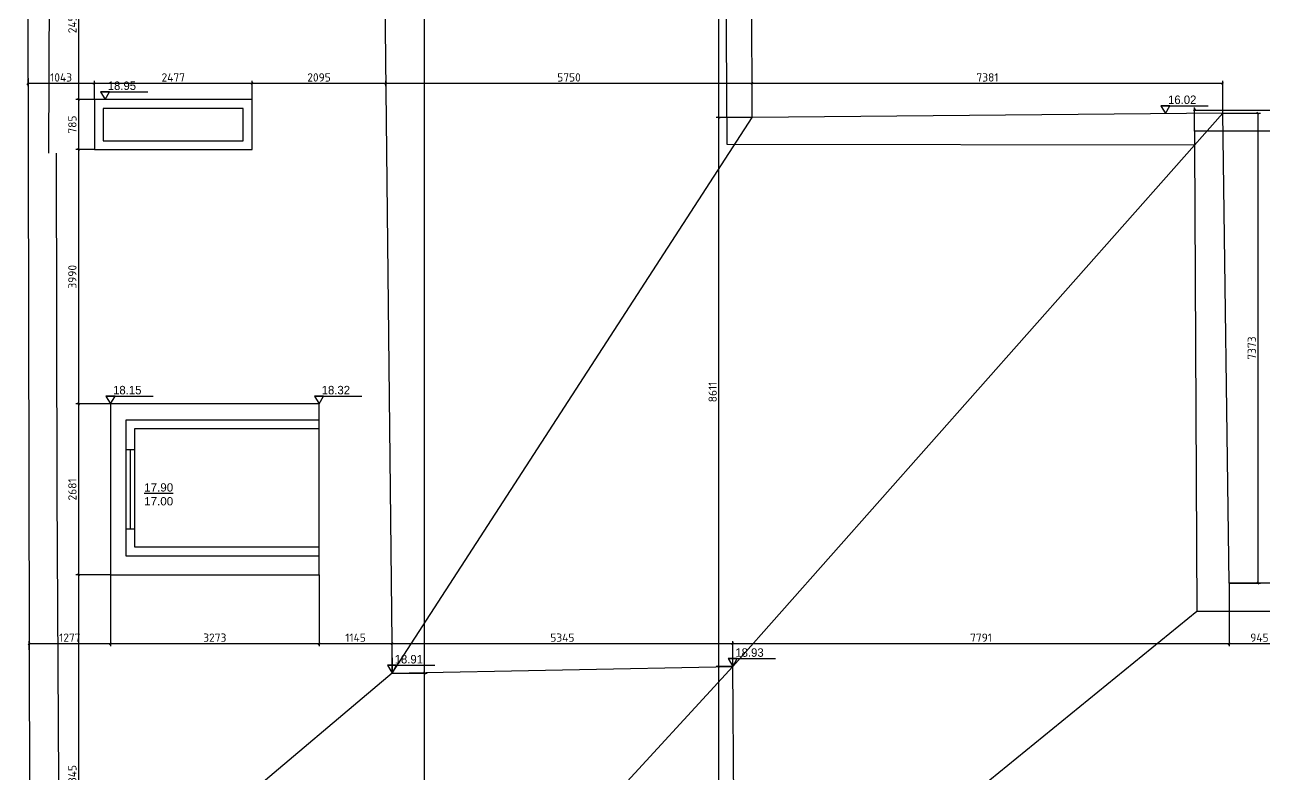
# Model space of a CAD drawing. Header units: millimetres. Extents: x 906201 to 970605, y 1626399 to 1671593.
# Drawn here: x 906272 to 925719, y 1638231 to 1649987 of the extents above; entities that cross this region are included whole.
import ezdxf

# ---------------------------------------------------------------- set-up
doc = ezdxf.new("R2010")
doc.units = ezdxf.units.MM
for name, color, linetype in [('Контур', 7, 'Continuous'), ('Кровля', 98, 'Continuous'), ('Отметки', 7, 'Continuous'), ('Размеры', 224, 'Continuous'), ('Рама', 121, 'Continuous')]:
    doc.layers.add(name, color=color, linetype=linetype)
doc.styles.add('ISOCPEUR', font='isocpeur.ttf')
doc.styles.add('rus', font='rusw2.shx', dxfattribs={"height": 0.06})
doc.styles.get("Standard").update_dxf_attribs({"font": 'arial.ttf'})
doc.dimstyles.new('GENPLAN 1000', dxfattribs={"dimscale": 10, "dimtxt": 13, "dimasz": 3, "dimexe": 4, "dimexo": 0, "dimgap": 3, "dimtad": 1, "dimdec": 0, "dimzin": 0, "dimtxsty": 'ISOCPEUR', "dimblk1": 'OBLIQUE', "dimblk2": 'OBLIQUE', "dimsah": 1, "dimcen": -1, "dimaunit": 1, "dimadec": 3, "dimazin": 0, "dimtfac": 0.75, "dimtdec": 0, "dimtix": 1, "dimtmove": 1, "dimatfit": 3, "dimfxl": 0, "dimtvp": 0.6, "dimarcsym": 0})

# ---------------------------------------------------------------- blocks, each defined once
blk = doc.blocks.new('_Oblique')
at = {"color": 0, "linetype": 'ByBlock', "lineweight": -2}
blk.add_line((-0.5, -0.5), (0.5, 0.5), dxfattribs=at)
blk = doc.blocks.new('*D15')
at = {"layer": 'Defpoints', "color": 0, "ltscale": 0.03}
for p in [(931020, 1648650), (924624, 1648318), (931020, 1648319)]:
    blk.add_point(p, dxfattribs=at)
at = {"layer": 'Размеры', "color": 0, "lineweight": -2, "ltscale": 0.03}
for p, q in [((924624, 1648318), (924624, 1648690)), ((924624, 1648650), (931020, 1648650)), ((931020, 1648319), (931020, 1648690))]:
    blk.add_line(p, q, dxfattribs=at)
at = {"layer": 'Размеры', "color": 0, "lineweight": -2, "ltscale": 0.03, "xscale": 30, "yscale": 30, "zscale": 30, "rotation": 180}
blk.add_blockref('_Oblique', (924624, 1648650), dxfattribs=at)
at = {"layer": 'Размеры', "color": 0, "lineweight": -2, "ltscale": 0.03, "xscale": 30, "yscale": 30, "zscale": 30}
blk.add_blockref('_Oblique', (931020, 1648650), dxfattribs=at)
at = {"layer": 'Размеры', "color": 0, "ltscale": 0.03, "insert": (927822, 1648745), "char_height": 130, "attachment_point": 5, "style": 'ISOCPEUR'}
blk.add_mtext('6395', dxfattribs=at)
blk = doc.blocks.new('*D79')
at = {"layer": 'Defpoints', "color": 0, "ltscale": 0.03}
for p in [(925171, 1641229), (925171, 1640278), (926116, 1639872)]:
    blk.add_point(p, dxfattribs=at)
at = {"layer": 'Размеры', "color": 0, "lineweight": -2, "ltscale": 0.03}
for p, q in [((925171, 1641229), (925171, 1640238)), ((926116, 1640278), (925171, 1640278)), ((926116, 1639872), (926116, 1640318))]:
    blk.add_line(p, q, dxfattribs=at)
at = {"layer": 'Размеры', "color": 0, "lineweight": -2, "ltscale": 0.03, "xscale": 30, "yscale": 30, "zscale": 30, "rotation": 180}
blk.add_blockref('_Oblique', (925171, 1640278), dxfattribs=at)
at = {"layer": 'Размеры', "color": 0, "lineweight": -2, "ltscale": 0.03, "xscale": 30, "yscale": 30, "zscale": 30}
blk.add_blockref('_Oblique', (926116, 1640278), dxfattribs=at)
at = {"layer": 'Размеры', "color": 0, "ltscale": 0.03, "insert": (925644, 1640373), "char_height": 130, "attachment_point": 5, "style": 'ISOCPEUR'}
blk.add_mtext('945', dxfattribs=at)
blk = doc.blocks.new('*D80')
at = {"layer": 'Defpoints', "color": 0, "ltscale": 0.03}
for p in [(925171, 1641229), (917380, 1640278), (917380, 1639922)]:
    blk.add_point(p, dxfattribs=at)
at = {"layer": 'Размеры', "color": 0, "lineweight": -2, "ltscale": 0.03}
for p, q in [((925171, 1641229), (925171, 1640238)), ((917380, 1639922), (917380, 1640318)), ((925171, 1640278), (917380, 1640278))]:
    blk.add_line(p, q, dxfattribs=at)
at = {"layer": 'Размеры', "color": 0, "lineweight": -2, "ltscale": 0.03, "xscale": 30, "yscale": 30, "zscale": 30, "rotation": 180}
blk.add_blockref('_Oblique', (917380, 1640278), dxfattribs=at)
at = {"layer": 'Размеры', "color": 0, "lineweight": -2, "ltscale": 0.03, "xscale": 30, "yscale": 30, "zscale": 30}
blk.add_blockref('_Oblique', (925171, 1640278), dxfattribs=at)
at = {"layer": 'Размеры', "color": 0, "ltscale": 0.03, "insert": (921276, 1640373), "char_height": 130, "attachment_point": 5, "style": 'ISOCPEUR'}
blk.add_mtext('7791', dxfattribs=at)
blk = doc.blocks.new('*D81')
at = {"layer": 'Defpoints', "color": 0, "ltscale": 0.03}
for p in [(912035, 1640278), (912035, 1639818), (917380, 1639922)]:
    blk.add_point(p, dxfattribs=at)
at = {"layer": 'Размеры', "color": 0, "lineweight": -2, "ltscale": 0.03}
for p, q in [((912035, 1639818), (912035, 1640318)), ((917380, 1640278), (912035, 1640278)), ((917380, 1639922), (917380, 1640318))]:
    blk.add_line(p, q, dxfattribs=at)
at = {"layer": 'Размеры', "color": 0, "lineweight": -2, "ltscale": 0.03, "xscale": 30, "yscale": 30, "zscale": 30, "rotation": 180}
blk.add_blockref('_Oblique', (912035, 1640278), dxfattribs=at)
at = {"layer": 'Размеры', "color": 0, "lineweight": -2, "ltscale": 0.03, "xscale": 30, "yscale": 30, "zscale": 30}
blk.add_blockref('_Oblique', (917380, 1640278), dxfattribs=at)
at = {"layer": 'Размеры', "color": 0, "ltscale": 0.03, "insert": (914707, 1640373), "char_height": 130, "attachment_point": 5, "style": 'ISOCPEUR'}
blk.add_mtext('5345', dxfattribs=at)
blk = doc.blocks.new('*D82')
at = {"layer": 'Defpoints', "color": 0, "ltscale": 0.03}
for p in [(910890, 1641358), (910890, 1640278), (912035, 1639818)]:
    blk.add_point(p, dxfattribs=at)
at = {"layer": 'Размеры', "color": 0, "lineweight": -2, "ltscale": 0.03}
for p, q in [((910890, 1641358), (910890, 1640238)), ((912035, 1640278), (910890, 1640278)), ((912035, 1639818), (912035, 1640318))]:
    blk.add_line(p, q, dxfattribs=at)
at = {"layer": 'Размеры', "color": 0, "lineweight": -2, "ltscale": 0.03, "xscale": 30, "yscale": 30, "zscale": 30, "rotation": 180}
blk.add_blockref('_Oblique', (910890, 1640278), dxfattribs=at)
at = {"layer": 'Размеры', "color": 0, "lineweight": -2, "ltscale": 0.03, "xscale": 30, "yscale": 30, "zscale": 30}
blk.add_blockref('_Oblique', (912035, 1640278), dxfattribs=at)
at = {"layer": 'Размеры', "color": 0, "ltscale": 0.03, "insert": (911462, 1640373), "char_height": 130, "attachment_point": 5, "style": 'ISOCPEUR'}
blk.add_mtext('1145', dxfattribs=at)
blk = doc.blocks.new('*D83')
at = {"layer": 'Defpoints', "color": 0, "ltscale": 0.03}
for p in [(907617, 1641358), (910890, 1641358), (907617, 1640278)]:
    blk.add_point(p, dxfattribs=at)
at = {"layer": 'Размеры', "color": 0, "lineweight": -2, "ltscale": 0.03}
for p, q in [((907617, 1641358), (907617, 1640238)), ((910890, 1641358), (910890, 1640238)), ((910890, 1640278), (907617, 1640278))]:
    blk.add_line(p, q, dxfattribs=at)
at = {"layer": 'Размеры', "color": 0, "lineweight": -2, "ltscale": 0.03, "xscale": 30, "yscale": 30, "zscale": 30, "rotation": 180}
blk.add_blockref('_Oblique', (907617, 1640278), dxfattribs=at)
at = {"layer": 'Размеры', "color": 0, "lineweight": -2, "ltscale": 0.03, "xscale": 30, "yscale": 30, "zscale": 30}
blk.add_blockref('_Oblique', (910890, 1640278), dxfattribs=at)
at = {"layer": 'Размеры', "color": 0, "ltscale": 0.03, "insert": (909254, 1640373), "char_height": 130, "attachment_point": 5, "style": 'ISOCPEUR'}
blk.add_mtext('3273', dxfattribs=at)
blk = doc.blocks.new('*D84')
at = {"layer": 'Defpoints', "color": 0, "ltscale": 0.03}
for p in [(907617, 1641358), (906340, 1640278), (906340, 1640184)]:
    blk.add_point(p, dxfattribs=at)
at = {"layer": 'Размеры', "color": 0, "lineweight": -2, "ltscale": 0.03}
for p, q in [((907617, 1641358), (907617, 1640238)), ((906340, 1640184), (906340, 1640318)), ((907617, 1640278), (906340, 1640278))]:
    blk.add_line(p, q, dxfattribs=at)
at = {"layer": 'Размеры', "color": 0, "lineweight": -2, "ltscale": 0.03, "xscale": 30, "yscale": 30, "zscale": 30, "rotation": 180}
blk.add_blockref('_Oblique', (906340, 1640278), dxfattribs=at)
at = {"layer": 'Размеры', "color": 0, "lineweight": -2, "ltscale": 0.03, "xscale": 30, "yscale": 30, "zscale": 30}
blk.add_blockref('_Oblique', (907617, 1640278), dxfattribs=at)
at = {"layer": 'Размеры', "color": 0, "ltscale": 0.03, "insert": (906979, 1640373), "char_height": 130, "attachment_point": 5, "style": 'ISOCPEUR'}
blk.add_mtext('1277', dxfattribs=at)
blk = doc.blocks.new('*D103')
at = {"layer": 'Defpoints', "color": 0, "ltscale": 0.03}
for p in [(925068, 1648602), (925171, 1641229), (925620, 1641229)]:
    blk.add_point(p, dxfattribs=at)
at = {"layer": 'Размеры', "color": 0, "lineweight": -2, "ltscale": 0.03}
for p, q in [((925068, 1648602), (925660, 1648602)), ((925620, 1648602), (925620, 1641229)), ((925171, 1641229), (925660, 1641229))]:
    blk.add_line(p, q, dxfattribs=at)
at = {"layer": 'Размеры', "color": 0, "lineweight": -2, "ltscale": 0.03, "xscale": 30, "yscale": 30, "zscale": 30}
for p, rotation in [((925620, 1648602), 90), ((925620, 1641229), 270)]:
    blk.add_blockref('_Oblique', p, dxfattribs=dict(at, rotation=rotation))
at = {"layer": 'Размеры', "color": 0, "ltscale": 0.03, "insert": (925525, 1644915), "char_height": 130, "attachment_point": 5, "rotation": 90, "style": 'ISOCPEUR'}
blk.add_mtext('7373', dxfattribs=at)
blk = doc.blocks.new('*D109')
at = {"layer": 'Defpoints', "color": 0, "ltscale": 0.03}
for p in [(917160, 1639922), (917380, 1639922), (916777, 1635853)]:
    blk.add_point(p, dxfattribs=at)
at = {"layer": 'Размеры', "color": 0, "lineweight": -2, "ltscale": 0.03}
for p, q in [((917380, 1639922), (917120, 1639922)), ((917160, 1635853), (917160, 1639922)), ((916777, 1635853), (917200, 1635853))]:
    blk.add_line(p, q, dxfattribs=at)
at = {"layer": 'Размеры', "color": 0, "lineweight": -2, "ltscale": 0.03, "xscale": 30, "yscale": 30, "zscale": 30}
for p, rotation in [((917160, 1639922), 90), ((917160, 1635853), 270)]:
    blk.add_blockref('_Oblique', p, dxfattribs=dict(at, rotation=rotation))
at = {"layer": 'Размеры', "color": 0, "ltscale": 0.03, "insert": (917065, 1637888), "char_height": 130, "attachment_point": 5, "rotation": 90, "style": 'ISOCPEUR'}
blk.add_mtext('4069', dxfattribs=at)
blk = doc.blocks.new('*D110')
at = {"layer": 'Defpoints', "color": 0, "ltscale": 0.03}
for p in [(917160, 1648533), (917687, 1648533), (917380, 1639922)]:
    blk.add_point(p, dxfattribs=at)
at = {"layer": 'Размеры', "color": 0, "lineweight": -2, "ltscale": 0.03}
for p, q in [((917687, 1648533), (917120, 1648533)), ((917160, 1639922), (917160, 1648533)), ((917380, 1639922), (917120, 1639922))]:
    blk.add_line(p, q, dxfattribs=at)
at = {"layer": 'Размеры', "color": 0, "lineweight": -2, "ltscale": 0.03, "xscale": 30, "yscale": 30, "zscale": 30}
for p, rotation in [((917160, 1648533), 90), ((917160, 1639922), 270)]:
    blk.add_blockref('_Oblique', p, dxfattribs=dict(at, rotation=rotation))
at = {"layer": 'Размеры', "color": 0, "ltscale": 0.03, "insert": (917065, 1644227), "char_height": 130, "attachment_point": 5, "rotation": 90, "style": 'ISOCPEUR'}
blk.add_mtext('8611', dxfattribs=at)
blk = doc.blocks.new('*D111')
at = {"layer": 'Defpoints', "color": 0, "ltscale": 0.03}
for p in [(916333, 1657167), (917160, 1657167), (917687, 1648533)]:
    blk.add_point(p, dxfattribs=at)
at = {"layer": 'Размеры', "color": 0, "lineweight": -2, "ltscale": 0.03}
for p, q in [((916333, 1657167), (917200, 1657167)), ((917160, 1648533), (917160, 1657167)), ((917687, 1648533), (917120, 1648533))]:
    blk.add_line(p, q, dxfattribs=at)
at = {"layer": 'Размеры', "color": 0, "lineweight": -2, "ltscale": 0.03, "xscale": 30, "yscale": 30, "zscale": 30}
for p, rotation in [((917160, 1657167), 90), ((917160, 1648533), 270)]:
    blk.add_blockref('_Oblique', p, dxfattribs=dict(at, rotation=rotation))
at = {"layer": 'Размеры', "color": 0, "ltscale": 0.03, "insert": (917065, 1652850), "char_height": 130, "attachment_point": 5, "rotation": 90, "style": 'ISOCPEUR'}
blk.add_mtext('8634', dxfattribs=at)
blk = doc.blocks.new('*D120')
at = {"layer": 'Defpoints', "color": 0, "ltscale": 0.03}
for p in [(907571, 1651273), (907114, 1648814), (907364, 1648814)]:
    blk.add_point(p, dxfattribs=at)
at = {"layer": 'Размеры', "color": 0, "lineweight": -2, "ltscale": 0.03}
for p, q in [((907571, 1651273), (907074, 1651273)), ((907114, 1651273), (907114, 1648814)), ((907364, 1648814), (907074, 1648814))]:
    blk.add_line(p, q, dxfattribs=at)
at = {"layer": 'Размеры', "color": 0, "lineweight": -2, "ltscale": 0.03, "xscale": 30, "yscale": 30, "zscale": 30}
for p, rotation in [((907114, 1651273), 90), ((907114, 1648814), 270)]:
    blk.add_blockref('_Oblique', p, dxfattribs=dict(at, rotation=rotation))
at = {"layer": 'Размеры', "color": 0, "ltscale": 0.03, "insert": (907019, 1650043), "char_height": 130, "attachment_point": 5, "rotation": 90, "style": 'ISOCPEUR'}
blk.add_mtext('2459', dxfattribs=at)
blk = doc.blocks.new('*D121')
at = {"layer": 'Defpoints', "color": 0, "ltscale": 0.03}
for p in [(907364, 1648814), (907114, 1648029), (907364, 1648029)]:
    blk.add_point(p, dxfattribs=at)
at = {"layer": 'Размеры', "color": 0, "lineweight": -2, "ltscale": 0.03}
for p, q in [((907364, 1648814), (907074, 1648814)), ((907114, 1648814), (907114, 1648029)), ((907364, 1648029), (907074, 1648029))]:
    blk.add_line(p, q, dxfattribs=at)
at = {"layer": 'Размеры', "color": 0, "lineweight": -2, "ltscale": 0.03, "xscale": 30, "yscale": 30, "zscale": 30}
for p, rotation in [((907114, 1648814), 90), ((907114, 1648029), 270)]:
    blk.add_blockref('_Oblique', p, dxfattribs=dict(at, rotation=rotation))
at = {"layer": 'Размеры', "color": 0, "ltscale": 0.03, "insert": (907019, 1648421), "char_height": 130, "attachment_point": 5, "rotation": 90, "style": 'ISOCPEUR'}
blk.add_mtext('785', dxfattribs=at)
blk = doc.blocks.new('*D122')
at = {"layer": 'Defpoints', "color": 0, "ltscale": 0.03}
for p in [(907364, 1648029), (907114, 1644039), (907617, 1644039)]:
    blk.add_point(p, dxfattribs=at)
at = {"layer": 'Размеры', "color": 0, "lineweight": -2, "ltscale": 0.03}
for p, q in [((907364, 1648029), (907074, 1648029)), ((907114, 1648029), (907114, 1644039)), ((907617, 1644039), (907074, 1644039))]:
    blk.add_line(p, q, dxfattribs=at)
at = {"layer": 'Размеры', "color": 0, "lineweight": -2, "ltscale": 0.03, "xscale": 30, "yscale": 30, "zscale": 30}
for p, rotation in [((907114, 1648029), 90), ((907114, 1644039), 270)]:
    blk.add_blockref('_Oblique', p, dxfattribs=dict(at, rotation=rotation))
at = {"layer": 'Размеры', "color": 0, "ltscale": 0.03, "insert": (907019, 1646034), "char_height": 130, "attachment_point": 5, "rotation": 90, "style": 'ISOCPEUR'}
blk.add_mtext('3990', dxfattribs=at)
blk = doc.blocks.new('*D123')
at = {"layer": 'Defpoints', "color": 0, "ltscale": 0.03}
for p in [(907617, 1644039), (907114, 1641358), (907617, 1641358)]:
    blk.add_point(p, dxfattribs=at)
at = {"layer": 'Размеры', "color": 0, "lineweight": -2, "ltscale": 0.03}
for p, q in [((907617, 1644039), (907074, 1644039)), ((907114, 1644039), (907114, 1641358)), ((907617, 1641358), (907074, 1641358))]:
    blk.add_line(p, q, dxfattribs=at)
at = {"layer": 'Размеры', "color": 0, "lineweight": -2, "ltscale": 0.03, "xscale": 30, "yscale": 30, "zscale": 30}
for p, rotation in [((907114, 1644039), 90), ((907114, 1641358), 270)]:
    blk.add_blockref('_Oblique', p, dxfattribs=dict(at, rotation=rotation))
at = {"layer": 'Размеры', "color": 0, "ltscale": 0.03, "insert": (907019, 1642698), "char_height": 130, "attachment_point": 5, "rotation": 90, "style": 'ISOCPEUR'}
blk.add_mtext('2681', dxfattribs=at)
blk = doc.blocks.new('*D124')
at = {"layer": 'Defpoints', "color": 0, "ltscale": 0.03}
for p in [(907617, 1641358), (906352, 1635013), (907114, 1635013)]:
    blk.add_point(p, dxfattribs=at)
at = {"layer": 'Размеры', "color": 0, "lineweight": -2, "ltscale": 0.03}
for p, q in [((907617, 1641358), (907074, 1641358)), ((907114, 1641358), (907114, 1635013)), ((906352, 1635013), (907154, 1635013))]:
    blk.add_line(p, q, dxfattribs=at)
at = {"layer": 'Размеры', "color": 0, "lineweight": -2, "ltscale": 0.03, "xscale": 30, "yscale": 30, "zscale": 30}
for p, rotation in [((907114, 1641358), 90), ((907114, 1635013), 270)]:
    blk.add_blockref('_Oblique', p, dxfattribs=dict(at, rotation=rotation))
at = {"layer": 'Размеры', "color": 0, "ltscale": 0.03, "insert": (907019, 1638186), "char_height": 130, "attachment_point": 5, "rotation": 90, "style": 'ISOCPEUR'}
blk.add_mtext('6345', dxfattribs=at)
blk = doc.blocks.new('*D125')
at = {"layer": 'Defpoints', "color": 0, "ltscale": 0.03}
for p in [(917687, 1649066), (917687, 1648533), (925068, 1648602)]:
    blk.add_point(p, dxfattribs=at)
at = {"layer": 'Размеры', "color": 0, "lineweight": -2, "ltscale": 0.03}
for p, q in [((917687, 1648533), (917687, 1649106)), ((925068, 1648602), (925068, 1649106)), ((925068, 1649066), (917687, 1649066))]:
    blk.add_line(p, q, dxfattribs=at)
at = {"layer": 'Размеры', "color": 0, "lineweight": -2, "ltscale": 0.03, "xscale": 30, "yscale": 30, "zscale": 30, "rotation": 180}
blk.add_blockref('_Oblique', (917687, 1649066), dxfattribs=at)
at = {"layer": 'Размеры', "color": 0, "lineweight": -2, "ltscale": 0.03, "xscale": 30, "yscale": 30, "zscale": 30}
blk.add_blockref('_Oblique', (925068, 1649066), dxfattribs=at)
at = {"layer": 'Размеры', "color": 0, "ltscale": 0.03, "insert": (921377, 1649161), "char_height": 130, "attachment_point": 5, "style": 'ISOCPEUR'}
blk.add_mtext('7381', dxfattribs=at)
blk = doc.blocks.new('*D126')
at = {"layer": 'Defpoints', "color": 0, "ltscale": 0.03}
for p in [(911936, 1649066), (911936, 1649026), (917687, 1648533)]:
    blk.add_point(p, dxfattribs=at)
at = {"layer": 'Размеры', "color": 0, "lineweight": -2, "ltscale": 0.03}
for p, q in [((911936, 1649026), (911936, 1649106)), ((917687, 1648533), (917687, 1649106)), ((917687, 1649066), (911936, 1649066))]:
    blk.add_line(p, q, dxfattribs=at)
at = {"layer": 'Размеры', "color": 0, "lineweight": -2, "ltscale": 0.03, "xscale": 30, "yscale": 30, "zscale": 30, "rotation": 180}
blk.add_blockref('_Oblique', (911936, 1649066), dxfattribs=at)
at = {"layer": 'Размеры', "color": 0, "lineweight": -2, "ltscale": 0.03, "xscale": 30, "yscale": 30, "zscale": 30}
blk.add_blockref('_Oblique', (917687, 1649066), dxfattribs=at)
at = {"layer": 'Размеры', "color": 0, "ltscale": 0.03, "insert": (914811, 1649161), "char_height": 130, "attachment_point": 5, "style": 'ISOCPEUR'}
blk.add_mtext('5750', dxfattribs=at)
blk = doc.blocks.new('*D127')
at = {"layer": 'Defpoints', "color": 0, "ltscale": 0.03}
for p in [(909841, 1649066), (911936, 1649026), (909841, 1648814)]:
    blk.add_point(p, dxfattribs=at)
at = {"layer": 'Размеры', "color": 0, "lineweight": -2, "ltscale": 0.03}
for p, q in [((909841, 1648814), (909841, 1649106)), ((911936, 1649026), (911936, 1649106)), ((911936, 1649066), (909841, 1649066))]:
    blk.add_line(p, q, dxfattribs=at)
at = {"layer": 'Размеры', "color": 0, "lineweight": -2, "ltscale": 0.03, "xscale": 30, "yscale": 30, "zscale": 30, "rotation": 180}
blk.add_blockref('_Oblique', (909841, 1649066), dxfattribs=at)
at = {"layer": 'Размеры', "color": 0, "lineweight": -2, "ltscale": 0.03, "xscale": 30, "yscale": 30, "zscale": 30}
blk.add_blockref('_Oblique', (911936, 1649066), dxfattribs=at)
at = {"layer": 'Размеры', "color": 0, "ltscale": 0.03, "insert": (910889, 1649161), "char_height": 130, "attachment_point": 5, "style": 'ISOCPEUR'}
blk.add_mtext('2095', dxfattribs=at)
blk = doc.blocks.new('*D128')
at = {"layer": 'Defpoints', "color": 0, "ltscale": 0.03}
for p in [(907364, 1649066), (907364, 1648814), (909841, 1648814)]:
    blk.add_point(p, dxfattribs=at)
at = {"layer": 'Размеры', "color": 0, "lineweight": -2, "ltscale": 0.03}
for p, q in [((907364, 1648814), (907364, 1649106)), ((909841, 1648814), (909841, 1649106)), ((909841, 1649066), (907364, 1649066))]:
    blk.add_line(p, q, dxfattribs=at)
at = {"layer": 'Размеры', "color": 0, "lineweight": -2, "ltscale": 0.03, "xscale": 30, "yscale": 30, "zscale": 30, "rotation": 180}
blk.add_blockref('_Oblique', (907364, 1649066), dxfattribs=at)
at = {"layer": 'Размеры', "color": 0, "lineweight": -2, "ltscale": 0.03, "xscale": 30, "yscale": 30, "zscale": 30}
blk.add_blockref('_Oblique', (909841, 1649066), dxfattribs=at)
at = {"layer": 'Размеры', "color": 0, "ltscale": 0.03, "insert": (908602, 1649161), "char_height": 130, "attachment_point": 5, "style": 'ISOCPEUR'}
blk.add_mtext('2477', dxfattribs=at)
blk = doc.blocks.new('*D129')
at = {"layer": 'Defpoints', "color": 0, "ltscale": 0.03}
for p in [(906321, 1649145), (906321, 1649066), (907364, 1648814)]:
    blk.add_point(p, dxfattribs=at)
at = {"layer": 'Размеры', "color": 0, "lineweight": -2, "ltscale": 0.03}
for p, q in [((906321, 1649145), (906321, 1649026)), ((907364, 1648814), (907364, 1649106)), ((907364, 1649066), (906321, 1649066))]:
    blk.add_line(p, q, dxfattribs=at)
at = {"layer": 'Размеры', "color": 0, "lineweight": -2, "ltscale": 0.03, "xscale": 30, "yscale": 30, "zscale": 30, "rotation": 180}
blk.add_blockref('_Oblique', (906321, 1649066), dxfattribs=at)
at = {"layer": 'Размеры', "color": 0, "lineweight": -2, "ltscale": 0.03, "xscale": 30, "yscale": 30, "zscale": 30}
blk.add_blockref('_Oblique', (907364, 1649066), dxfattribs=at)
at = {"layer": 'Размеры', "color": 0, "ltscale": 0.03, "insert": (906842, 1649161), "char_height": 130, "attachment_point": 5, "style": 'ISOCPEUR'}
blk.add_mtext('1043', dxfattribs=at)
blk = doc.blocks.new('*D141')
at = {"layer": 'Defpoints', "color": 0, "ltscale": 0.03}
for p in [(912035, 1639818), (912545, 1639818), (912816, 1634958)]:
    blk.add_point(p, dxfattribs=at)
at = {"layer": 'Размеры', "color": 0, "lineweight": -2, "ltscale": 0.03}
for p, q in [((912035, 1639818), (912585, 1639818)), ((912545, 1634958), (912545, 1639818)), ((912816, 1634958), (912505, 1634958))]:
    blk.add_line(p, q, dxfattribs=at)
at = {"layer": 'Размеры', "color": 0, "lineweight": -2, "ltscale": 0.03, "xscale": 30, "yscale": 30, "zscale": 30}
for p, rotation in [((912545, 1639818), 90), ((912545, 1634958), 270)]:
    blk.add_blockref('_Oblique', p, dxfattribs=dict(at, rotation=rotation))
at = {"layer": 'Размеры', "color": 0, "ltscale": 0.03, "insert": (912450, 1637388), "char_height": 130, "attachment_point": 5, "rotation": 90, "style": 'ISOCPEUR'}
blk.add_mtext('4860', dxfattribs=at)
blk = doc.blocks.new('*D142')
at = {"layer": 'Defpoints', "color": 0, "ltscale": 0.03}
for p in [(911878, 1665719), (912545, 1665719), (912035, 1639818)]:
    blk.add_point(p, dxfattribs=at)
at = {"layer": 'Размеры', "color": 0, "lineweight": -2, "ltscale": 0.03}
for p, q in [((911878, 1665719), (912585, 1665719)), ((912545, 1639818), (912545, 1665719)), ((912035, 1639818), (912585, 1639818))]:
    blk.add_line(p, q, dxfattribs=at)
at = {"layer": 'Размеры', "color": 0, "lineweight": -2, "ltscale": 0.03, "xscale": 30, "yscale": 30, "zscale": 30}
for p, rotation in [((912545, 1665719), 90), ((912545, 1639818), 270)]:
    blk.add_blockref('_Oblique', p, dxfattribs=dict(at, rotation=rotation))
at = {"layer": 'Размеры', "color": 0, "ltscale": 0.03, "insert": (912450, 1652768), "char_height": 130, "attachment_point": 5, "rotation": 90, "style": 'ISOCPEUR'}
blk.add_mtext('25901', dxfattribs=at)

msp = doc.modelspace()

# ---------------------------------------------------------------- linework, layer by layer
at = {"layer": 'Контур', "ltscale": 0.03}
for p, q in [((907861, 1643327), (908001, 1643327)), ((907861, 1642080), (908001, 1642080))]:
    msp.add_line(p, q, dxfattribs=at)
for points in [[(906648.5, 1647973.9), (906678.8, 1655622.4), (906686.1, 1663367.9), (906706.6, 1670930.3), (912895.4, 1670891.7), (917180, 1670844.1), (917186.8, 1666883.9), (917232.8, 1660953.6), (917238.8, 1655802.3), (917285.1, 1648112.7), (924625.6, 1648102.1), (924664.2, 1640788.4), (937991.8, 1640788.1), (951695.9, 1640737.3)], [(933177.9, 1629031.9), (929495.3, 1629034.8), (927012.3, 1629037.1), (921615.4, 1629043.6), (921601.5, 1627134.2), (913255.3, 1627132.4), (913176.7, 1635357.5), (906821.9, 1635415.3), (906778.3, 1642648), (906769.6, 1647973.4)], [(910890, 1641652), (907861, 1641652), (907861, 1643792.1), (910890, 1643792.1)], [(910890, 1641792), (908001, 1641792), (908001, 1643652.1), (910890, 1643652.1)]]:
    msp.add_lwpolyline(points, dxfattribs=at)
for points in [[(907364, 1648029), (909840.9, 1648029), (909840.9, 1648813.6), (907364, 1648813.6)], [(907504, 1648169), (909700.9, 1648169), (909700.9, 1648673.6), (907504, 1648673.6)]]:
    msp.add_lwpolyline(points, close=True, dxfattribs=at)
at = {"layer": 'Кровля', "ltscale": 0.03}
for p, q in [((906272.3, 1671307), (906351.5, 1635013.4)), ((917686.7, 1648532.8), (917583.3, 1671206.4)), ((911880, 1654289), (912034.8, 1639817.7)), ((912034.8, 1639817.7), (917686.7, 1648532.8)), ((917380, 1639922), (925067.8, 1648601.8)), ((925067.8, 1648601.8), (917686.7, 1648532.8)), ((925171.2, 1641228.9), (925067.8, 1648601.8)), ((951255, 1641170.7), (925171.2, 1641228.9)), ((917425, 1634901.2), (924664.2, 1640788.4)), ((912034.8, 1639817.7), (906351.5, 1635013.4)), ((912034.8, 1639817.7), (917380, 1639922)), ((917380, 1639922), (912815.6, 1634957.6)), ((917425, 1635096.2), (917380, 1639922))]:
    msp.add_line(p, q, dxfattribs=at)
at = {"layer": 'Кровля', "color": 94, "ltscale": 0.03}
for p, q in [((931344.2, 1648319.4), (924624.5, 1648317.9)), ((924624.5, 1648317.9), (924625.6, 1648102.1))]:
    msp.add_line(p, q, dxfattribs=at)
at = {"layer": 'Кровля', "ltscale": 0.03}
msp.add_lwpolyline([(910890, 1644039), (907617, 1644039), (907617, 1641358), (910890, 1641358)], close=True, dxfattribs=at)
at = {"layer": 'Отметки', "color": 0}
for p, q in [((907461.6, 1648936.6, 136014.8), (908203.3, 1648936.6, 136014.8)), ((924098.4, 1648716.4, 136014.8), (924840.1, 1648716.4, 136014.8)), ((907546, 1644162, 136014.8), (908287.7, 1644162, 136014.8)), ((910819, 1644162, 136014.8), (911560.7, 1644162, 136014.8)), ((917309, 1640045, 136014.8), (918050.7, 1640045, 136014.8)), ((911963.8, 1639940.7, 136014.8), (912705.5, 1639940.7, 136014.8))]:
    msp.add_line(p, q, dxfattribs=at)
for points in [[(907532.6, 1648813.6), (907603.7, 1648936.6), (907461.6, 1648936.6)], [(924169.4, 1648593.4), (924240.4, 1648716.4), (924098.4, 1648716.4)], [(907617, 1644039), (907688, 1644162), (907546, 1644162)], [(910890, 1644039), (910961, 1644162), (910819, 1644162)], [(917380, 1639922), (917451, 1640045), (917309, 1640045)], [(912034.8, 1639817.7), (912105.9, 1639940.7), (911963.8, 1639940.7)]]:
    msp.add_lwpolyline(points, close=True, dxfattribs=at)
at = {"layer": 'Рама', "ltscale": 0.03}
msp.add_line((907931, 1642080), (907931, 1643327), dxfattribs=at)

# ---------------------------------------------------------------- texts
at = {"layer": 'Отметки', "style": 'rus'}
for s, p in [('18.95', (907573.4, 1648964.3)), ('16.02', (924210.2, 1648744.1)), ('18.15', (907657.8, 1644189.7)), ('18.32', (910930.8, 1644189.7)), ('18.93', (917420.8, 1640072.7)), ('18.91', (912075.7, 1639968.3))]:
    msp.add_text(s, height=132.96, dxfattribs=at).set_placement(p)
at = {"layer": 'Отметки', "ltscale": 0.03, "insert": (908146.2, 1642794.6), "char_height": 130, "width": 580.655, "attachment_point": 1}
msp.add_mtext('\\L17.90\\l\\P17.00', dxfattribs=at)

# ---------------------------------------------------------------- dimensions: what is measured, and where the dimension line sits
at = {"layer": 'Размеры', "ltscale": 0.03}
for base, p1, p2, picture, middle in [((912545.2, 1665719), (912034.8, 1639817.7), (911878, 1665719), '*D142', (912450.2, 1652768.3)), ((917159.8, 1657167), (917686.7, 1648532.8), (916333, 1657167), '*D111', (917064.8, 1652849.9)), ((907113.6, 1648813.6), (907571, 1651273), (907364, 1648813.6), '*D120', (907018.6, 1650043.3)), ((907113.6, 1648029), (907364, 1648813.6), (907364, 1648029), '*D121', (907018.6, 1648421.3)), ((917159.8, 1648532.8), (917380, 1639922), (917686.7, 1648532.8), '*D110', (917064.8, 1644227.4)), ((925620.2, 1641228.9), (925067.8, 1648601.8), (925171.2, 1641228.9), '*D103', (925525.2, 1644915.4)), ((907113.6, 1644039), (907364, 1648029), (907617, 1644039), '*D122', (907018.6, 1646034)), ((907113.6, 1641358), (907617, 1644039), (907617, 1641358), '*D123', (907018.6, 1642698.5)), ((907113.6, 1635013.4), (907617, 1641358), (906351.5, 1635013.4), '*D124', (907018.6, 1638185.7)), ((912545.2, 1639817.7), (912815.6, 1634957.6), (912034.8, 1639817.7), '*D141', (912450.2, 1637387.6)), ((917159.8, 1639922), (916776.6, 1635853.4), (917380, 1639922), '*D109', (917064.8, 1637887.7))]:
    dim = msp.add_linear_dim(base=base, p1=p1, p2=p2, angle=90, dimstyle='GENPLAN 1000', dxfattribs=at)
    dim.commit()
    dim.dimension.update_dxf_attribs({"geometry": picture, "text_midpoint": middle})
for base, p1, p2, picture, middle in [((906320.7, 1649065.8), (907364, 1648813.6), (906320.7, 1649145.2), '*D129', (906842.3, 1649160.8)), ((907364, 1649065.8), (909840.9, 1648813.6), (907364, 1648813.6), '*D128', (908602.5, 1649160.8)), ((909840.9, 1649065.8), (911936.3, 1649026), (909840.9, 1648813.6), '*D127', (910888.6, 1649160.8)), ((911936.3, 1649065.8), (917686.7, 1648532.8), (911936.3, 1649026), '*D126', (914811.5, 1649160.8)), ((917686.7, 1649065.8), (925067.8, 1648601.8), (917686.7, 1648532.8), '*D125', (921377.2, 1649160.8)), ((931019.8, 1648649.6), (924624.5, 1648317.9), (931019.8, 1648319.3), '*D15', (927822.1, 1648744.6)), ((906340.3, 1640278.4), (907617, 1641358), (906340.3, 1640183.7), '*D84', (906978.6, 1640373.4)), ((907617, 1640278.4), (910890, 1641358), (907617, 1641358), '*D83', (909253.5, 1640373.4)), ((910890, 1640278.4), (912034.8, 1639817.7), (910890, 1641358), '*D82', (911462.4, 1640373.4)), ((917380, 1640278.4), (925171.2, 1641228.9), (917380, 1639922), '*D80', (921275.6, 1640373.4)), ((925171.2, 1640278.4), (926116.2, 1639872), (925171.2, 1641228.9), '*D79', (925643.7, 1640373.4)), ((912034.8, 1640278.4), (917380, 1639922), (912034.8, 1639817.7), '*D81', (914707.4, 1640373.4))]:
    dim = msp.add_linear_dim(base=base, p1=p1, p2=p2, dimstyle='GENPLAN 1000', dxfattribs=at)
    dim.commit()
    dim.dimension.update_dxf_attribs({"geometry": picture, "text_midpoint": middle})

doc.saveas('drawing.dxf')
